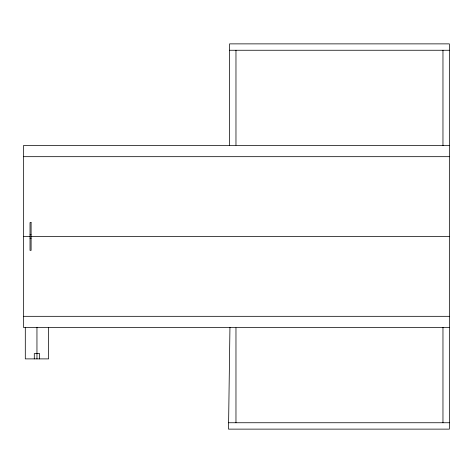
<?xml version="1.0" encoding="UTF-8"?>
<svg xmlns="http://www.w3.org/2000/svg" width="473" height="473" viewBox="0 0 473 473"><rect width="100%" height="100%" fill="white"/><g stroke="black" fill="none" stroke-linecap="round" stroke-linejoin="round"><path stroke-width="0.71" d="M229.582 145.595L229.582 43.871L449.35 43.871L449.35 429.129L228.518 429.129L229.949 327.328M229.582 50.256L449.35 50.256M449.35 145.382L23.65 145.382L23.65 327.618L449.35 327.618M23.65 156.681L449.35 156.681M30.036 234.762L31.1 234.762M23.65 236.5L30.036 236.5M31.1 236.5L449.35 236.5M30.036 238.238L31.1 238.238M23.65 316.319L449.35 316.319M228.518 422.744L449.35 422.744M442.965 50.256L442.965 145.649M442.965 327.351L442.965 422.744M235.968 50.256L235.968 145.134M235.968 327.866L235.968 422.744M48.607 327.328L48.607 358.889L25.3 358.889L25.3 327.328M39.614 358.889L39.614 353.568L34.293 353.568L34.293 358.889M36.953 327.275L36.953 358.889M31.1 222.629L30.036 222.629L30.036 250.371L31.1 250.371L31.1 222.629"/></g></svg>
